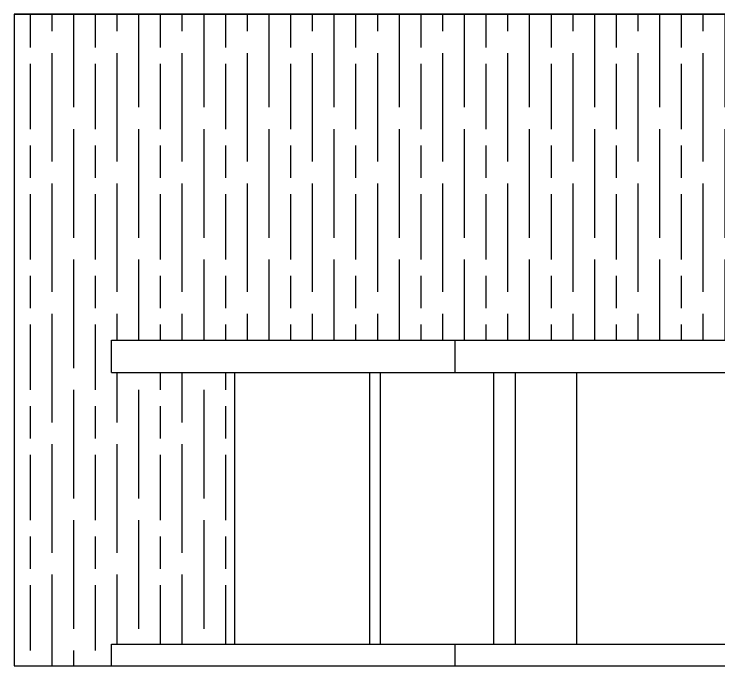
# Model space of a CAD drawing. Header units: centimetres. Extents: x 2004 to 13885, y -3131 to 5891.
# Drawn here: x 11885 to 12534, y 2659 to 3259 of the extents above; entities that cross this region are included whole.
import ezdxf

# ---------------------------------------------------------------- set-up
doc = ezdxf.new("R2010")
doc.units = ezdxf.units.CM

msp = doc.modelspace()

# ---------------------------------------------------------------- hatches: boundary and pattern name
at = {"transparency": 33554508}
h = msp.add_hatch(dxfattribs=at)
h.set_pattern_fill('GOST_WOOD', color=256, scale=10)
h.set_pattern_definition([(90, (5e-05, 173.39), (60, -4e-15), [100, -20]), (90, (20, 153.39), (60, -4e-15), [60, -15, 30, -15]), (90, (40, 123.39), (60, -4e-15), [100, -20])])
h.paths.add_polyline_path([(11885.06, 3259.23), (11885.06, 2659.23), (11974.93, 2659.23), (11974.93, 2679.23), (12088.15, 2679.23), (12088.15, 2929.23), (11974.93, 2929.23), (11974.93, 2959.23), (13800.98, 2959.23), (13800.98, 2929.23), (13629.77, 2929.23), (13629.77, 2679.23), (13800.98, 2679.23), (13800.98, 2659.23), (13885.06, 2659.23), (13885.06, 3259.23)])

# ---------------------------------------------------------------- linework, layer by layer
for p, q in [((11885.06, 3259.23), (13885.06, 3259.23)), ((12865.84, 3259.23), (11885.06, 3259.23)), ((11885.06, 3259.23), (11885.06, 2659.23)), ((12291.37, 2929.23), (12291.37, 2959.23)), ((11974.93, 2929.23), (13800.98, 2929.23)), ((12088.15, 2929.23), (12088.15, 2679.23)), ((12212.41, 2929.23), (12212.41, 2679.23)), ((12222.35, 2929.23), (12222.35, 2679.23)), ((12326.72, 2929.23), (12326.72, 2679.23)), ((12346.6, 2929.23), (12346.6, 2679.23)), ((12403.21, 2929.23), (12403.21, 2679.23)), ((12291.37, 2659.23), (12291.37, 2679.23)), ((11885.06, 2659.23), (13885.06, 2659.23))]:
    msp.add_line(p, q)
for points in [[(11974.93, 2929.23), (11974.93, 2959.23), (13800.98, 2959.23), (13800.98, 2929.23)], [(11974.93, 2659.23), (11974.93, 2679.23), (13800.98, 2679.23), (13800.98, 2659.23)]]:
    msp.add_lwpolyline(points)

doc.saveas('drawing.dxf')
